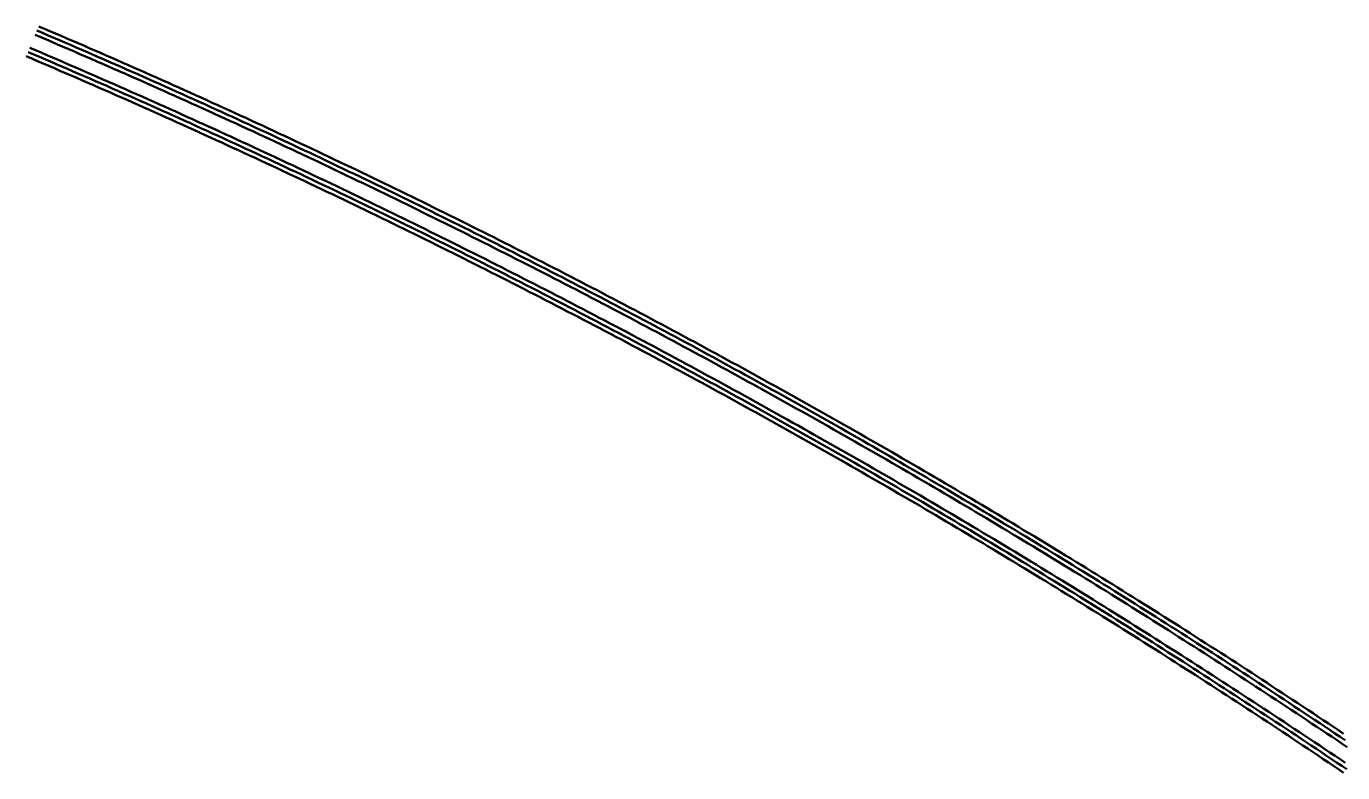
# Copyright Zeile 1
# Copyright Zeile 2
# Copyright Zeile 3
# Model space of a CAD drawing. Header units: millimetres. Extents: x 2688706 to 2690835, y 1254387 to 1255241.
# Drawn here: x 2688706.4 to 2688921.7, y 1255118.9 to 1255241 of the extents above; entities that cross this region are included whole.
import ezdxf

# ---------------------------------------------------------------- set-up
doc = ezdxf.new("R2010")
doc.units = ezdxf.units.MM
doc.layers.add('BS-TR-B-Gleisstrang-LinieGeometrie', color=7, linetype='Continuous')
doc.layers.add('BS-TR-N-Gleisstrang-LinieGeometrie', color=7, linetype='Continuous')

msp = doc.modelspace()

# ---------------------------------------------------------------- linework, layer by layer
at = {"layer": 'BS-TR-B-Gleisstrang-LinieGeometrie', "lineweight": 50}
for points in [[(2688708.11, 1255240.3, 450.55), (2688709.03, 1255239.9, 450.56), (2688709.95, 1255239.51, 450.56), (2688710.86, 1255239.12, 450.57), (2688711.78, 1255238.72, 450.57), (2688712.7, 1255238.33, 450.57), (2688713.62, 1255237.94, 450.58), (2688714.54, 1255237.54, 450.58), (2688715.45, 1255237.14, 450.58), (2688716.37, 1255236.75, 450.59), (2688717.29, 1255236.35, 450.59), (2688718.2, 1255235.95, 450.59), (2688719.12, 1255235.55, 450.59), (2688720.04, 1255235.15, 450.6), (2688720.95, 1255234.75, 450.6), (2688721.87, 1255234.35, 450.6), (2688722.78, 1255233.94, 450.6), (2688723.7, 1255233.54, 450.61), (2688724.61, 1255233.14, 450.61), (2688725.52, 1255232.73, 450.61), (2688726.44, 1255232.33, 450.61), (2688727.35, 1255231.92, 450.62), (2688728.26, 1255231.52, 450.62), (2688729.18, 1255231.11, 450.62), (2688730.09, 1255230.7, 450.62), (2688731, 1255230.29, 450.62), (2688731.91, 1255229.88, 450.63), (2688732.82, 1255229.47, 450.63), (2688733.73, 1255229.06, 450.63), (2688734.65, 1255228.65, 450.63), (2688735.56, 1255228.24, 450.64), (2688736.47, 1255227.82, 450.64), (2688737.38, 1255227.41, 450.64), (2688738.29, 1255227, 450.64), (2688739.19, 1255226.58, 450.65), (2688740.1, 1255226.17, 450.65), (2688741.01, 1255225.75, 450.65), (2688741.92, 1255225.33, 450.65), (2688742.83, 1255224.91, 450.66), (2688743.73, 1255224.5, 450.66), (2688744.64, 1255224.08, 450.66), (2688745.55, 1255223.66, 450.66), (2688746.46, 1255223.24, 450.66), (2688747.36, 1255222.82, 450.67), (2688748.27, 1255222.39, 450.67), (2688749.17, 1255221.97, 450.67), (2688750.08, 1255221.55, 450.67), (2688750.98, 1255221.12, 450.68), (2688751.89, 1255220.7, 450.68), (2688752.79, 1255220.27, 450.68), (2688753.7, 1255219.85, 450.68), (2688754.6, 1255219.42, 450.69), (2688755.5, 1255218.99, 450.69), (2688756.41, 1255218.56, 450.69), (2688757.31, 1255218.13, 450.69), (2688758.21, 1255217.7, 450.7), (2688759.11, 1255217.27, 450.7), (2688760.01, 1255216.84, 450.7), (2688760.92, 1255216.41, 450.7), (2688761.82, 1255215.98, 450.7), (2688762.72, 1255215.54, 450.71), (2688763.62, 1255215.11, 450.71), (2688764.52, 1255214.68, 450.71), (2688765.42, 1255214.24, 450.71), (2688766.32, 1255213.8, 450.72), (2688767.21, 1255213.37, 450.72), (2688768.11, 1255212.93, 450.72), (2688769.01, 1255212.49, 450.72), (2688769.91, 1255212.05, 450.73), (2688770.81, 1255211.61, 450.73), (2688771.7, 1255211.17, 450.73), (2688772.6, 1255210.73, 450.73), (2688773.5, 1255210.29, 450.74), (2688774.39, 1255209.85, 450.74), (2688775.29, 1255209.41, 450.74), (2688776.18, 1255208.96, 450.74), (2688777.08, 1255208.52, 450.74), (2688777.97, 1255208.07, 450.75), (2688778.87, 1255207.63, 450.75), (2688779.76, 1255207.18, 450.75), (2688780.66, 1255206.73, 450.75), (2688781.55, 1255206.29, 450.76), (2688782.44, 1255205.84, 450.76), (2688783.34, 1255205.39, 450.76), (2688784.23, 1255204.94, 450.76), (2688785.12, 1255204.49, 450.77), (2688786.01, 1255204.04, 450.77), (2688786.9, 1255203.58, 450.77), (2688787.79, 1255203.13, 450.77), (2688788.68, 1255202.68, 450.78), (2688789.57, 1255202.22, 450.78), (2688790.46, 1255201.77, 450.78), (2688791.35, 1255201.31, 450.78), (2688792.24, 1255200.86, 450.78), (2688793.13, 1255200.4, 450.79), (2688794.02, 1255199.94, 450.79), (2688794.91, 1255199.48, 450.79), (2688795.8, 1255199.03, 450.79), (2688796.68, 1255198.57, 450.8), (2688797.57, 1255198.11, 450.8), (2688798.46, 1255197.64, 450.8), (2688799.34, 1255197.18, 450.8), (2688800.23, 1255196.72, 450.81), (2688801.12, 1255196.26, 450.81), (2688802, 1255195.79, 450.81), (2688802.89, 1255195.33, 450.81), (2688803.77, 1255194.86, 450.82), (2688804.65, 1255194.4, 450.82), (2688805.54, 1255193.93, 450.82), (2688806.42, 1255193.46, 450.82), (2688807.3, 1255193, 450.82), (2688808.19, 1255192.53, 450.83), (2688809.07, 1255192.06, 450.83), (2688809.95, 1255191.59, 450.83), (2688810.83, 1255191.12, 450.83), (2688811.71, 1255190.65, 450.84), (2688812.6, 1255190.18, 450.84), (2688813.48, 1255189.7, 450.84), (2688814.36, 1255189.23, 450.84), (2688815.24, 1255188.76, 450.85), (2688816.12, 1255188.28, 450.85), (2688816.99, 1255187.81, 450.85), (2688817.87, 1255187.33, 450.85), (2688818.75, 1255186.85, 450.86), (2688819.63, 1255186.38, 450.86), (2688820.51, 1255185.9, 450.86), (2688821.38, 1255185.42, 450.86), (2688822.26, 1255184.94, 450.86), (2688823.14, 1255184.46, 450.87), (2688824.01, 1255183.98, 450.87), (2688824.89, 1255183.5, 450.87), (2688825.76, 1255183.01, 450.87), (2688826.64, 1255182.53, 450.88), (2688827.51, 1255182.05, 450.88), (2688828.39, 1255181.56, 450.88), (2688829.26, 1255181.08, 450.88), (2688830.14, 1255180.59, 450.89), (2688831.01, 1255180.11, 450.89), (2688831.88, 1255179.62, 450.89), (2688832.75, 1255179.13, 450.89), (2688833.63, 1255178.64, 450.89), (2688834.5, 1255178.16, 450.9), (2688835.37, 1255177.67, 450.9), (2688836.24, 1255177.18, 450.9), (2688837.11, 1255176.68, 450.9), (2688837.98, 1255176.19, 450.91), (2688838.85, 1255175.7, 450.91), (2688839.72, 1255175.21, 450.91), (2688840.59, 1255174.71, 450.91), (2688841.46, 1255174.22, 450.92), (2688842.32, 1255173.72, 450.92), (2688843.19, 1255173.23, 450.92), (2688844.06, 1255172.73, 450.92), (2688844.93, 1255172.24, 450.93), (2688845.79, 1255171.74, 450.93), (2688846.66, 1255171.24, 450.93), (2688847.53, 1255170.74, 450.93), (2688848.39, 1255170.24, 450.93), (2688849.26, 1255169.74, 450.94), (2688850.12, 1255169.24, 450.94), (2688850.99, 1255168.74, 450.94), (2688851.85, 1255168.23, 450.94), (2688852.71, 1255167.73, 450.95), (2688853.58, 1255167.23, 450.95), (2688854.44, 1255166.72, 450.95), (2688855.3, 1255166.22, 450.95), (2688856.16, 1255165.71, 450.96), (2688857.02, 1255165.21, 450.96), (2688857.89, 1255164.7, 450.96), (2688858.75, 1255164.19, 450.96), (2688859.61, 1255163.68, 450.97), (2688860.47, 1255163.17, 450.97), (2688861.33, 1255162.66, 450.97), (2688862.19, 1255162.15, 450.98), (2688863.04, 1255161.64, 450.98), (2688863.9, 1255161.13, 450.98), (2688864.76, 1255160.62, 450.99), (2688865.62, 1255160.11, 450.99), (2688866.48, 1255159.59, 450.99), (2688867.33, 1255159.08, 451), (2688868.19, 1255158.56, 451), (2688869.04, 1255158.05, 451.01), (2688869.9, 1255157.53, 451.01), (2688870.76, 1255157.01, 451.02), (2688871.61, 1255156.5, 451.02), (2688872.46, 1255155.98, 451.02), (2688873.32, 1255155.46, 451.03), (2688874.17, 1255154.94, 451.03), (2688875.03, 1255154.42, 451.04), (2688875.88, 1255153.9, 451.04), (2688876.73, 1255153.38, 451.05), (2688877.58, 1255152.85, 451.05), (2688878.43, 1255152.33, 451.06), (2688879.29, 1255151.81, 451.06), (2688880.14, 1255151.28, 451.07), (2688880.99, 1255150.76, 451.07), (2688881.84, 1255150.23, 451.08), (2688882.69, 1255149.7, 451.08), (2688883.54, 1255149.18, 451.09), (2688884.38, 1255148.65, 451.1), (2688885.23, 1255148.12, 451.1), (2688886.08, 1255147.59, 451.11), (2688886.93, 1255147.06, 451.11), (2688887.77, 1255146.53, 451.12), (2688888.62, 1255146, 451.13), (2688889.47, 1255145.47, 451.13), (2688890.31, 1255144.94, 451.14), (2688891.16, 1255144.41, 451.15), (2688892, 1255143.87, 451.15), (2688892.85, 1255143.34, 451.16), (2688893.69, 1255142.8, 451.17), (2688894.54, 1255142.27, 451.17), (2688895.38, 1255141.73, 451.18), (2688896.22, 1255141.19, 451.19), (2688897.07, 1255140.66, 451.2), (2688897.91, 1255140.12, 451.2), (2688898.75, 1255139.58, 451.21), (2688899.59, 1255139.04, 451.22), (2688900.43, 1255138.5, 451.22), (2688901.27, 1255137.96, 451.23), (2688902.11, 1255137.42, 451.24), (2688902.95, 1255136.88, 451.25), (2688903.79, 1255136.33, 451.25), (2688904.63, 1255135.79, 451.26), (2688905.47, 1255135.25, 451.27), (2688906.31, 1255134.7, 451.27), (2688907.14, 1255134.16, 451.28), (2688907.98, 1255133.61, 451.29), (2688908.82, 1255133.06, 451.3), (2688909.65, 1255132.52, 451.3), (2688910.49, 1255131.97, 451.31), (2688911.32, 1255131.42, 451.32), (2688912.16, 1255130.87, 451.32), (2688912.99, 1255130.32, 451.33), (2688913.83, 1255129.77, 451.34), (2688914.66, 1255129.22, 451.34), (2688915.49, 1255128.67, 451.35), (2688916.33, 1255128.12, 451.36), (2688917.16, 1255127.56, 451.37), (2688917.99, 1255127.01, 451.37), (2688918.82, 1255126.45, 451.38), (2688919.65, 1255125.9, 451.39), (2688920.48, 1255125.34, 451.39), (2688921.32, 1255124.79, 451.4), (2688922.14, 1255124.23, 451.41)], [(2688706.67, 1255236.78, 450.37), (2688707.59, 1255236.39, 450.38), (2688708.51, 1255235.99, 450.38), (2688709.42, 1255235.6, 450.38), (2688710.34, 1255235.21, 450.38), (2688711.26, 1255234.81, 450.38), (2688712.18, 1255234.42, 450.39), (2688713.1, 1255234.02, 450.39), (2688714.02, 1255233.62, 450.39), (2688714.93, 1255233.23, 450.39), (2688715.85, 1255232.83, 450.4), (2688716.77, 1255232.43, 450.4), (2688717.68, 1255232.03, 450.4), (2688718.6, 1255231.63, 450.4), (2688719.52, 1255231.23, 450.41), (2688720.43, 1255230.83, 450.41), (2688721.35, 1255230.42, 450.41), (2688722.26, 1255230.02, 450.41), (2688723.18, 1255229.62, 450.42), (2688724.09, 1255229.21, 450.42), (2688725, 1255228.81, 450.42), (2688725.92, 1255228.4, 450.42), (2688726.83, 1255227.99, 450.43), (2688727.74, 1255227.59, 450.43), (2688728.66, 1255227.18, 450.43), (2688729.57, 1255226.77, 450.43), (2688730.48, 1255226.36, 450.44), (2688731.39, 1255225.95, 450.44), (2688732.3, 1255225.54, 450.44), (2688733.22, 1255225.13, 450.44), (2688734.13, 1255224.71, 450.44), (2688735.04, 1255224.3, 450.45), (2688735.95, 1255223.89, 450.45), (2688736.86, 1255223.47, 450.45), (2688737.77, 1255223.06, 450.45), (2688738.68, 1255222.64, 450.46), (2688739.58, 1255222.22, 450.46), (2688740.49, 1255221.81, 450.46), (2688741.4, 1255221.39, 450.46), (2688742.31, 1255220.97, 450.47), (2688743.22, 1255220.55, 450.47), (2688744.12, 1255220.13, 450.47), (2688745.03, 1255219.71, 450.47), (2688745.94, 1255219.29, 450.48), (2688746.84, 1255218.86, 450.48), (2688747.75, 1255218.44, 450.48), (2688748.65, 1255218.02, 450.48), (2688749.56, 1255217.59, 450.49), (2688750.46, 1255217.17, 450.49), (2688751.37, 1255216.74, 450.49), (2688752.27, 1255216.32, 450.49), (2688753.18, 1255215.89, 450.49), (2688754.08, 1255215.46, 450.5), (2688754.98, 1255215.03, 450.5), (2688755.89, 1255214.6, 450.5), (2688756.79, 1255214.17, 450.5), (2688757.69, 1255213.74, 450.51), (2688758.59, 1255213.31, 450.51), (2688759.5, 1255212.88, 450.51), (2688760.4, 1255212.44, 450.51), (2688761.3, 1255212.01, 450.52), (2688762.2, 1255211.58, 450.52), (2688763.1, 1255211.14, 450.52), (2688764, 1255210.71, 450.52), (2688764.9, 1255210.27, 450.53), (2688765.8, 1255209.83, 450.53), (2688766.7, 1255209.39, 450.53), (2688767.59, 1255208.96, 450.53), (2688768.49, 1255208.52, 450.54), (2688769.39, 1255208.08, 450.54), (2688770.29, 1255207.64, 450.54), (2688771.19, 1255207.19, 450.54), (2688772.08, 1255206.75, 450.54), (2688772.98, 1255206.31, 450.55), (2688773.87, 1255205.87, 450.55), (2688774.77, 1255205.42, 450.55), (2688775.67, 1255204.98, 450.55), (2688776.56, 1255204.53, 450.56), (2688777.46, 1255204.09, 450.56), (2688778.35, 1255203.64, 450.56), (2688779.24, 1255203.19, 450.56), (2688780.14, 1255202.74, 450.57), (2688781.03, 1255202.29, 450.57), (2688781.92, 1255201.84, 450.57), (2688782.82, 1255201.39, 450.57), (2688783.71, 1255200.94, 450.58), (2688784.6, 1255200.49, 450.58), (2688785.49, 1255200.04, 450.58), (2688786.38, 1255199.58, 450.58), (2688787.27, 1255199.13, 450.59), (2688788.16, 1255198.68, 450.59), (2688789.06, 1255198.22, 450.59), (2688789.94, 1255197.76, 450.59), (2688790.83, 1255197.31, 450.59), (2688791.72, 1255196.85, 450.6), (2688792.61, 1255196.39, 450.6), (2688793.5, 1255195.93, 450.6), (2688794.39, 1255195.47, 450.6), (2688795.28, 1255195.01, 450.61), (2688796.16, 1255194.55, 450.61), (2688797.05, 1255194.09, 450.61), (2688797.94, 1255193.63, 450.61), (2688798.82, 1255193.17, 450.62), (2688799.71, 1255192.7, 450.62), (2688800.59, 1255192.24, 450.62), (2688801.48, 1255191.77, 450.62), (2688802.36, 1255191.31, 450.63), (2688803.25, 1255190.84, 450.63), (2688804.13, 1255190.38, 450.63), (2688805.02, 1255189.91, 450.63), (2688805.9, 1255189.44, 450.64), (2688806.78, 1255188.97, 450.64), (2688807.67, 1255188.5, 450.64), (2688808.55, 1255188.03, 450.64), (2688809.43, 1255187.56, 450.65), (2688810.31, 1255187.09, 450.65), (2688811.19, 1255186.62, 450.65), (2688812.07, 1255186.14, 450.65), (2688812.95, 1255185.67, 450.65), (2688813.83, 1255185.19, 450.66), (2688814.71, 1255184.72, 450.66), (2688815.59, 1255184.24, 450.66), (2688816.47, 1255183.77, 450.66), (2688817.35, 1255183.29, 450.67), (2688818.23, 1255182.81, 450.67), (2688819.11, 1255182.33, 450.67), (2688819.98, 1255181.85, 450.67), (2688820.86, 1255181.37, 450.68), (2688821.74, 1255180.89, 450.68), (2688822.61, 1255180.41, 450.68), (2688823.49, 1255179.93, 450.68), (2688824.37, 1255179.45, 450.69), (2688825.24, 1255178.96, 450.69), (2688826.12, 1255178.48, 450.69), (2688826.99, 1255177.99, 450.69), (2688827.86, 1255177.51, 450.7), (2688828.74, 1255177.02, 450.7), (2688829.61, 1255176.54, 450.7), (2688830.48, 1255176.05, 450.7), (2688831.36, 1255175.56, 450.7), (2688832.23, 1255175.07, 450.71), (2688833.1, 1255174.58, 450.71), (2688833.97, 1255174.09, 450.71), (2688834.84, 1255173.6, 450.71), (2688835.71, 1255173.11, 450.72), (2688836.58, 1255172.62, 450.72), (2688837.45, 1255172.12, 450.72), (2688838.32, 1255171.63, 450.72), (2688839.19, 1255171.14, 450.73), (2688840.06, 1255170.64, 450.73), (2688840.93, 1255170.15, 450.73), (2688841.8, 1255169.65, 450.73), (2688842.66, 1255169.15, 450.74), (2688843.53, 1255168.65, 450.74), (2688844.4, 1255168.16, 450.74), (2688845.27, 1255167.66, 450.74), (2688846.13, 1255167.16, 450.75), (2688847, 1255166.66, 450.75), (2688847.86, 1255166.16, 450.75), (2688848.73, 1255165.65, 450.75), (2688849.59, 1255165.15, 450.75), (2688850.46, 1255164.65, 450.76), (2688851.32, 1255164.15, 450.76), (2688852.18, 1255163.64, 450.76), (2688853.05, 1255163.14, 450.76), (2688853.91, 1255162.63, 450.77), (2688854.77, 1255162.12, 450.77), (2688855.63, 1255161.62, 450.77), (2688856.49, 1255161.11, 450.77), (2688857.35, 1255160.6, 450.78), (2688858.21, 1255160.09, 450.78), (2688859.07, 1255159.58, 450.78), (2688859.93, 1255159.07, 450.78), (2688860.79, 1255158.56, 450.79), (2688861.65, 1255158.05, 450.79), (2688862.51, 1255157.54, 450.79), (2688863.37, 1255157.02, 450.79), (2688864.23, 1255156.51, 450.8), (2688865.08, 1255155.99, 450.8), (2688865.94, 1255155.48, 450.8), (2688866.8, 1255154.96, 450.81), (2688867.65, 1255154.45, 450.81), (2688868.51, 1255153.93, 450.81), (2688869.36, 1255153.41, 450.82), (2688870.22, 1255152.89, 450.82), (2688871.07, 1255152.38, 450.83), (2688871.93, 1255151.86, 450.83), (2688872.78, 1255151.34, 450.83), (2688873.64, 1255150.81, 450.84), (2688874.49, 1255150.29, 450.84), (2688875.34, 1255149.77, 450.85), (2688876.19, 1255149.25, 450.85), (2688877.04, 1255148.72, 450.85), (2688877.9, 1255148.2, 450.86), (2688878.75, 1255147.67, 450.86), (2688879.6, 1255147.15, 450.87), (2688880.45, 1255146.62, 450.87), (2688881.3, 1255146.09, 450.88), (2688882.15, 1255145.57, 450.88), (2688882.99, 1255145.04, 450.89), (2688883.84, 1255144.51, 450.89), (2688884.69, 1255143.98, 450.9), (2688885.54, 1255143.45, 450.9), (2688886.39, 1255142.92, 450.91), (2688887.23, 1255142.39, 450.92), (2688888.08, 1255141.85, 450.92), (2688888.93, 1255141.32, 450.93), (2688889.77, 1255140.79, 450.93), (2688890.62, 1255140.25, 450.94), (2688891.46, 1255139.72, 450.95), (2688892.3, 1255139.18, 450.95), (2688893.15, 1255138.65, 450.96), (2688893.99, 1255138.11, 450.97), (2688894.84, 1255137.57, 450.97), (2688895.68, 1255137.03, 450.98), (2688896.52, 1255136.5, 450.99), (2688897.36, 1255135.96, 450.99), (2688898.2, 1255135.42, 451), (2688899.04, 1255134.87, 451.01), (2688899.88, 1255134.33, 451.01), (2688900.72, 1255133.79, 451.02), (2688901.56, 1255133.25, 451.03), (2688902.4, 1255132.7, 451.04), (2688903.24, 1255132.16, 451.04), (2688904.08, 1255131.62, 451.05), (2688904.92, 1255131.07, 451.06), (2688905.76, 1255130.52, 451.07), (2688906.59, 1255129.98, 451.07), (2688907.43, 1255129.43, 451.08), (2688908.27, 1255128.88, 451.09), (2688909.1, 1255128.33, 451.1), (2688909.94, 1255127.78, 451.11), (2688910.77, 1255127.23, 451.12), (2688911.61, 1255126.68, 451.12), (2688912.44, 1255126.13, 451.13), (2688913.27, 1255125.58, 451.14), (2688914.11, 1255125.03, 451.15), (2688914.94, 1255124.47, 451.16), (2688915.77, 1255123.92, 451.17), (2688916.6, 1255123.37, 451.18), (2688917.44, 1255122.81, 451.19), (2688918.27, 1255122.26, 451.2), (2688919.1, 1255121.7, 451.21), (2688919.93, 1255121.14, 451.22), (2688920.76, 1255120.58, 451.23), (2688921.59, 1255120.03, 451.24), (2688921.59, 1255120.03, 451.24), (2688922.42, 1255119.47, 451.24)]]:
    msp.add_polyline3d(points, dxfattribs=at)
at = {"layer": 'BS-TR-N-Gleisstrang-LinieGeometrie', "color": 1, "lineweight": 50, "true_color": 0xff0000}
for points in [[(2688707.81, 1255239.61, 450.51), (2688708.73, 1255239.22, 450.52), (2688709.65, 1255238.82, 450.52), (2688710.57, 1255238.43, 450.53), (2688711.49, 1255238.04, 450.53), (2688712.4, 1255237.64, 450.53), (2688713.32, 1255237.25, 450.54), (2688714.24, 1255236.85, 450.54), (2688715.15, 1255236.46, 450.54), (2688716.07, 1255236.06, 450.55), (2688716.99, 1255235.66, 450.55), (2688717.9, 1255235.26, 450.55), (2688718.82, 1255234.86, 450.55), (2688719.73, 1255234.46, 450.56), (2688720.65, 1255234.06, 450.56), (2688721.56, 1255233.66, 450.56), (2688722.47, 1255233.26, 450.56), (2688723.39, 1255232.86, 450.57), (2688724.3, 1255232.46, 450.57), (2688725.21, 1255232.05, 450.57), (2688726.13, 1255231.65, 450.57), (2688727.04, 1255231.24, 450.58), (2688727.95, 1255230.83, 450.58), (2688728.86, 1255230.43, 450.58), (2688729.77, 1255230.02, 450.58), (2688730.69, 1255229.61, 450.58), (2688731.6, 1255229.2, 450.59), (2688732.51, 1255228.79, 450.59), (2688733.42, 1255228.38, 450.59), (2688734.33, 1255227.97, 450.59), (2688735.24, 1255227.56, 450.6), (2688736.15, 1255227.15, 450.6), (2688737.05, 1255226.73, 450.6), (2688737.96, 1255226.32, 450.6), (2688738.87, 1255225.91, 450.61), (2688739.78, 1255225.49, 450.61), (2688740.69, 1255225.07, 450.61), (2688741.59, 1255224.66, 450.61), (2688742.5, 1255224.24, 450.62), (2688743.41, 1255223.82, 450.62), (2688744.31, 1255223.4, 450.62), (2688745.22, 1255222.98, 450.62), (2688746.13, 1255222.56, 450.62), (2688747.03, 1255222.14, 450.63), (2688747.94, 1255221.72, 450.63), (2688748.84, 1255221.3, 450.63), (2688749.75, 1255220.88, 450.63), (2688750.65, 1255220.45, 450.64), (2688751.55, 1255220.03, 450.64), (2688752.46, 1255219.6, 450.64), (2688753.36, 1255219.18, 450.64), (2688754.26, 1255218.75, 450.65), (2688755.16, 1255218.32, 450.65), (2688756.07, 1255217.89, 450.65), (2688756.97, 1255217.47, 450.65), (2688757.87, 1255217.04, 450.66), (2688758.77, 1255216.61, 450.66), (2688759.67, 1255216.18, 450.66), (2688760.57, 1255215.74, 450.66), (2688761.47, 1255215.31, 450.66), (2688762.37, 1255214.88, 450.67), (2688763.27, 1255214.45, 450.67), (2688764.17, 1255214.01, 450.67), (2688765.07, 1255213.58, 450.67), (2688765.97, 1255213.14, 450.68), (2688766.87, 1255212.7, 450.68), (2688767.76, 1255212.27, 450.68), (2688768.66, 1255211.83, 450.68), (2688769.56, 1255211.39, 450.69), (2688770.45, 1255210.95, 450.69), (2688771.35, 1255210.51, 450.69), (2688772.25, 1255210.07, 450.69), (2688773.14, 1255209.63, 450.7), (2688774.04, 1255209.19, 450.7), (2688774.93, 1255208.75, 450.7), (2688775.83, 1255208.3, 450.7), (2688776.72, 1255207.86, 450.7), (2688777.62, 1255207.41, 450.71), (2688778.51, 1255206.97, 450.71), (2688779.4, 1255206.52, 450.71), (2688780.3, 1255206.08, 450.71), (2688781.19, 1255205.63, 450.72), (2688782.08, 1255205.18, 450.72), (2688782.97, 1255204.73, 450.72), (2688783.86, 1255204.28, 450.72), (2688784.75, 1255203.83, 450.73), (2688785.65, 1255203.38, 450.73), (2688786.54, 1255202.93, 450.73), (2688787.43, 1255202.48, 450.73), (2688788.32, 1255202.02, 450.74), (2688789.2, 1255201.57, 450.74), (2688790.09, 1255201.12, 450.74), (2688790.98, 1255200.66, 450.74), (2688791.87, 1255200.21, 450.74), (2688792.76, 1255199.75, 450.75), (2688793.65, 1255199.29, 450.75), (2688794.53, 1255198.83, 450.75), (2688795.42, 1255198.38, 450.75), (2688796.31, 1255197.92, 450.76), (2688797.19, 1255197.46, 450.76), (2688798.08, 1255197, 450.76), (2688798.97, 1255196.54, 450.76), (2688799.85, 1255196.07, 450.77), (2688800.74, 1255195.61, 450.77), (2688801.62, 1255195.15, 450.77), (2688802.5, 1255194.68, 450.77), (2688803.39, 1255194.22, 450.78), (2688804.27, 1255193.75, 450.78), (2688805.15, 1255193.29, 450.78), (2688806.04, 1255192.82, 450.78), (2688806.92, 1255192.35, 450.78), (2688807.8, 1255191.89, 450.79), (2688808.68, 1255191.42, 450.79), (2688809.56, 1255190.95, 450.79), (2688810.44, 1255190.48, 450.79), (2688811.32, 1255190.01, 450.8), (2688812.2, 1255189.53, 450.8), (2688813.08, 1255189.06, 450.8), (2688813.96, 1255188.59, 450.8), (2688814.84, 1255188.12, 450.81), (2688815.72, 1255187.64, 450.81), (2688816.6, 1255187.17, 450.81), (2688817.48, 1255186.69, 450.81), (2688818.35, 1255186.22, 450.81), (2688819.23, 1255185.74, 450.82), (2688820.11, 1255185.26, 450.82), (2688820.99, 1255184.78, 450.82), (2688821.86, 1255184.3, 450.82), (2688822.74, 1255183.82, 450.83), (2688823.61, 1255183.34, 450.83), (2688824.49, 1255182.86, 450.83), (2688825.36, 1255182.38, 450.83), (2688826.24, 1255181.9, 450.84), (2688827.11, 1255181.42, 450.84), (2688827.98, 1255180.93, 450.84), (2688828.86, 1255180.45, 450.84), (2688829.73, 1255179.96, 450.85), (2688830.6, 1255179.48, 450.85), (2688831.47, 1255178.99, 450.85), (2688832.34, 1255178.5, 450.85), (2688833.22, 1255178.02, 450.85), (2688834.09, 1255177.53, 450.86), (2688834.96, 1255177.04, 450.86), (2688835.83, 1255176.55, 450.86), (2688836.7, 1255176.06, 450.86), (2688837.57, 1255175.57, 450.87), (2688838.43, 1255175.07, 450.87), (2688839.3, 1255174.58, 450.87), (2688840.17, 1255174.09, 450.87), (2688841.04, 1255173.6, 450.88), (2688841.91, 1255173.1, 450.88), (2688842.77, 1255172.61, 450.88), (2688843.64, 1255172.11, 450.88), (2688844.51, 1255171.61, 450.89), (2688845.37, 1255171.12, 450.89), (2688846.24, 1255170.62, 450.89), (2688847.1, 1255170.12, 450.89), (2688847.97, 1255169.62, 450.89), (2688848.83, 1255169.12, 450.9), (2688849.7, 1255168.62, 450.9), (2688850.56, 1255168.12, 450.9), (2688851.42, 1255167.62, 450.9), (2688852.28, 1255167.11, 450.91), (2688853.15, 1255166.61, 450.91), (2688854.01, 1255166.11, 450.91), (2688854.87, 1255165.6, 450.91), (2688855.73, 1255165.1, 450.92), (2688856.59, 1255164.59, 450.92), (2688857.45, 1255164.09, 450.92), (2688858.31, 1255163.58, 450.92), (2688859.17, 1255163.07, 450.93), (2688860.03, 1255162.56, 450.93), (2688860.89, 1255162.05, 450.93), (2688861.75, 1255161.54, 450.94), (2688862.61, 1255161.03, 450.94), (2688863.46, 1255160.52, 450.94), (2688864.32, 1255160.01, 450.95), (2688865.18, 1255159.5, 450.95), (2688866.03, 1255158.98, 450.95), (2688866.89, 1255158.47, 450.96), (2688867.75, 1255157.95, 450.96), (2688868.6, 1255157.44, 450.97), (2688869.46, 1255156.92, 450.97), (2688870.31, 1255156.41, 450.97), (2688871.17, 1255155.89, 450.98), (2688872.02, 1255155.37, 450.98), (2688872.87, 1255154.85, 450.99), (2688873.72, 1255154.33, 450.99), (2688874.58, 1255153.81, 451), (2688875.43, 1255153.29, 451), (2688876.28, 1255152.77, 451.01), (2688877.13, 1255152.25, 451.01), (2688877.98, 1255151.73, 451.02), (2688878.83, 1255151.21, 451.02), (2688879.68, 1255150.68, 451.03), (2688880.53, 1255150.16, 451.03), (2688881.38, 1255149.63, 451.04), (2688882.23, 1255149.11, 451.04), (2688883.08, 1255148.58, 451.05), (2688883.93, 1255148.05, 451.06), (2688884.77, 1255147.52, 451.06), (2688885.62, 1255147, 451.07), (2688886.47, 1255146.47, 451.07), (2688887.31, 1255145.94, 451.08), (2688888.16, 1255145.41, 451.09), (2688889.01, 1255144.88, 451.09), (2688889.85, 1255144.34, 451.1), (2688890.7, 1255143.81, 451.11), (2688891.54, 1255143.28, 451.11), (2688892.38, 1255142.75, 451.12), (2688893.23, 1255142.21, 451.13), (2688894.07, 1255141.68, 451.13), (2688894.91, 1255141.14, 451.14), (2688895.76, 1255140.6, 451.15), (2688896.6, 1255140.07, 451.15), (2688897.44, 1255139.53, 451.16), (2688898.28, 1255138.99, 451.17), (2688899.12, 1255138.45, 451.18), (2688899.96, 1255137.91, 451.18), (2688900.8, 1255137.37, 451.19), (2688901.64, 1255136.83, 451.2), (2688902.48, 1255136.29, 451.2), (2688903.32, 1255135.75, 451.21), (2688904.15, 1255135.21, 451.22), (2688904.99, 1255134.66, 451.23), (2688905.83, 1255134.12, 451.23), (2688906.67, 1255133.57, 451.24), (2688907.5, 1255133.03, 451.25), (2688908.34, 1255132.48, 451.25), (2688909.17, 1255131.94, 451.26), (2688910.01, 1255131.39, 451.27), (2688910.84, 1255130.84, 451.28), (2688911.68, 1255130.29, 451.28), (2688912.51, 1255129.74, 451.29), (2688913.34, 1255129.19, 451.3), (2688914.18, 1255128.64, 451.3), (2688915.01, 1255128.09, 451.31), (2688915.84, 1255127.54, 451.32), (2688916.67, 1255126.99, 451.33), (2688917.5, 1255126.43, 451.33), (2688918.34, 1255125.88, 451.34), (2688919.17, 1255125.33, 451.35), (2688920, 1255124.77, 451.35), (2688920.83, 1255124.21, 451.36), (2688921.65, 1255123.66, 451.37), (2688922.48, 1255123.1, 451.38)], [(2688708.4, 1255240.98, 450.59), (2688709.32, 1255240.59, 450.6), (2688710.24, 1255240.2, 450.6), (2688711.16, 1255239.81, 450.61), (2688712.08, 1255239.41, 450.61), (2688713, 1255239.02, 450.61), (2688713.92, 1255238.62, 450.62), (2688714.84, 1255238.22, 450.62), (2688715.76, 1255237.83, 450.62), (2688716.68, 1255237.43, 450.63), (2688717.59, 1255237.03, 450.63), (2688718.51, 1255236.63, 450.63), (2688719.43, 1255236.23, 450.63), (2688720.35, 1255235.83, 450.64), (2688721.26, 1255235.43, 450.64), (2688722.18, 1255235.03, 450.64), (2688723.09, 1255234.62, 450.64), (2688724.01, 1255234.22, 450.65), (2688724.93, 1255233.82, 450.65), (2688725.84, 1255233.41, 450.65), (2688726.76, 1255233.01, 450.65), (2688727.67, 1255232.6, 450.66), (2688728.58, 1255232.19, 450.66), (2688729.5, 1255231.78, 450.66), (2688730.41, 1255231.38, 450.66), (2688731.33, 1255230.97, 450.66), (2688732.24, 1255230.56, 450.67), (2688733.15, 1255230.15, 450.67), (2688734.06, 1255229.73, 450.67), (2688734.98, 1255229.32, 450.67), (2688735.89, 1255228.91, 450.68), (2688736.8, 1255228.5, 450.68), (2688737.71, 1255228.08, 450.68), (2688738.62, 1255227.67, 450.68), (2688739.53, 1255227.25, 450.69), (2688740.44, 1255226.84, 450.69), (2688741.35, 1255226.42, 450.69), (2688742.26, 1255226, 450.69), (2688743.17, 1255225.58, 450.7), (2688744.08, 1255225.16, 450.7), (2688744.99, 1255224.74, 450.7), (2688745.89, 1255224.32, 450.7), (2688746.8, 1255223.9, 450.7), (2688747.71, 1255223.48, 450.71), (2688748.62, 1255223.06, 450.71), (2688749.52, 1255222.63, 450.71), (2688750.43, 1255222.21, 450.71), (2688751.34, 1255221.78, 450.72), (2688752.24, 1255221.36, 450.72), (2688753.15, 1255220.93, 450.72), (2688754.05, 1255220.51, 450.72), (2688754.96, 1255220.08, 450.73), (2688755.86, 1255219.65, 450.73), (2688756.76, 1255219.22, 450.73), (2688757.67, 1255218.79, 450.73), (2688758.57, 1255218.36, 450.74), (2688759.48, 1255217.93, 450.74), (2688760.38, 1255217.5, 450.74), (2688761.28, 1255217.07, 450.74), (2688762.18, 1255216.63, 450.74), (2688763.08, 1255216.2, 450.75), (2688763.99, 1255215.76, 450.75), (2688764.89, 1255215.33, 450.75), (2688765.79, 1255214.89, 450.75), (2688766.69, 1255214.46, 450.76), (2688767.59, 1255214.02, 450.76), (2688768.49, 1255213.58, 450.76), (2688769.39, 1255213.14, 450.76), (2688770.29, 1255212.7, 450.77), (2688771.19, 1255212.26, 450.77), (2688772.08, 1255211.82, 450.77), (2688772.98, 1255211.38, 450.77), (2688773.88, 1255210.94, 450.78), (2688774.78, 1255210.49, 450.78), (2688775.67, 1255210.05, 450.78), (2688776.57, 1255209.61, 450.78), (2688777.47, 1255209.16, 450.78), (2688778.36, 1255208.72, 450.79), (2688779.26, 1255208.27, 450.79), (2688780.15, 1255207.82, 450.79), (2688781.05, 1255207.37, 450.79), (2688781.94, 1255206.93, 450.8), (2688782.84, 1255206.48, 450.8), (2688783.73, 1255206.03, 450.8), (2688784.62, 1255205.58, 450.8), (2688785.52, 1255205.12, 450.81), (2688786.41, 1255204.67, 450.81), (2688787.3, 1255204.22, 450.81), (2688788.2, 1255203.77, 450.81), (2688789.09, 1255203.31, 450.82), (2688789.98, 1255202.86, 450.82), (2688790.87, 1255202.4, 450.82), (2688791.76, 1255201.95, 450.82), (2688792.65, 1255201.49, 450.82), (2688793.54, 1255201.03, 450.83), (2688794.43, 1255200.57, 450.83), (2688795.32, 1255200.11, 450.83), (2688796.21, 1255199.65, 450.83), (2688797.1, 1255199.19, 450.84), (2688797.99, 1255198.73, 450.84), (2688798.87, 1255198.27, 450.84), (2688799.76, 1255197.81, 450.84), (2688800.65, 1255197.35, 450.85), (2688801.54, 1255196.88, 450.85), (2688802.42, 1255196.42, 450.85), (2688803.31, 1255195.95, 450.85), (2688804.19, 1255195.49, 450.86), (2688805.08, 1255195.02, 450.86), (2688805.96, 1255194.55, 450.86), (2688806.85, 1255194.09, 450.86), (2688807.73, 1255193.62, 450.86), (2688808.62, 1255193.15, 450.87), (2688809.5, 1255192.68, 450.87), (2688810.38, 1255192.21, 450.87), (2688811.27, 1255191.74, 450.87), (2688812.15, 1255191.26, 450.88), (2688813.03, 1255190.79, 450.88), (2688813.91, 1255190.32, 450.88), (2688814.79, 1255189.84, 450.88), (2688815.67, 1255189.37, 450.89), (2688816.56, 1255188.89, 450.89), (2688817.44, 1255188.42, 450.89), (2688818.32, 1255187.94, 450.89), (2688819.19, 1255187.46, 450.9), (2688820.07, 1255186.99, 450.9), (2688820.95, 1255186.51, 450.9), (2688821.83, 1255186.03, 450.9), (2688822.71, 1255185.55, 450.9), (2688823.59, 1255185.07, 450.91), (2688824.46, 1255184.58, 450.91), (2688825.34, 1255184.1, 450.91), (2688826.22, 1255183.62, 450.91), (2688827.09, 1255183.14, 450.92), (2688827.97, 1255182.65, 450.92), (2688828.84, 1255182.17, 450.92), (2688829.72, 1255181.68, 450.92), (2688830.59, 1255181.19, 450.93), (2688831.47, 1255180.71, 450.93), (2688832.34, 1255180.22, 450.93), (2688833.22, 1255179.73, 450.93), (2688834.09, 1255179.24, 450.94), (2688834.96, 1255178.75, 450.94), (2688835.83, 1255178.26, 450.94), (2688836.71, 1255177.77, 450.94), (2688837.58, 1255177.28, 450.94), (2688838.45, 1255176.79, 450.95), (2688839.32, 1255176.29, 450.95), (2688840.19, 1255175.8, 450.95), (2688841.06, 1255175.31, 450.95), (2688841.93, 1255174.81, 450.96), (2688842.8, 1255174.32, 450.96), (2688843.67, 1255173.82, 450.96), (2688844.54, 1255173.32, 450.96), (2688845.41, 1255172.82, 450.97), (2688846.27, 1255172.33, 450.97), (2688847.14, 1255171.83, 450.97), (2688848.01, 1255171.33, 450.97), (2688848.87, 1255170.83, 450.98), (2688849.74, 1255170.33, 450.98), (2688850.61, 1255169.82, 450.98), (2688851.47, 1255169.32, 450.98), (2688852.34, 1255168.82, 450.98), (2688853.2, 1255168.31, 450.99), (2688854.07, 1255167.81, 450.99), (2688854.93, 1255167.3, 450.99), (2688855.79, 1255166.8, 450.99), (2688856.66, 1255166.29, 451), (2688857.52, 1255165.78, 451), (2688858.38, 1255165.28, 451), (2688859.24, 1255164.77, 451), (2688860.1, 1255164.26, 451.01), (2688860.97, 1255163.75, 451.01), (2688861.83, 1255163.24, 451.01), (2688862.69, 1255162.73, 451.02), (2688863.55, 1255162.22, 451.02), (2688864.41, 1255161.7, 451.02), (2688865.26, 1255161.19, 451.03), (2688866.12, 1255160.68, 451.03), (2688866.98, 1255160.16, 451.04), (2688867.84, 1255159.65, 451.04), (2688868.7, 1255159.13, 451.04), (2688869.55, 1255158.61, 451.05), (2688870.41, 1255158.1, 451.05), (2688871.27, 1255157.58, 451.06), (2688872.12, 1255157.06, 451.06), (2688872.98, 1255156.54, 451.06), (2688873.83, 1255156.02, 451.07), (2688874.69, 1255155.5, 451.07), (2688875.54, 1255154.98, 451.08), (2688876.4, 1255154.46, 451.08), (2688877.25, 1255153.93, 451.09), (2688878.1, 1255153.41, 451.09), (2688878.96, 1255152.89, 451.1), (2688879.81, 1255152.36, 451.1), (2688880.66, 1255151.84, 451.11), (2688881.51, 1255151.31, 451.11), (2688882.36, 1255150.79, 451.12), (2688883.21, 1255150.26, 451.13), (2688884.06, 1255149.73, 451.13), (2688884.91, 1255149.2, 451.14), (2688885.76, 1255148.67, 451.14), (2688886.61, 1255148.14, 451.15), (2688887.46, 1255147.61, 451.16), (2688888.31, 1255147.08, 451.16), (2688889.16, 1255146.55, 451.17), (2688890, 1255146.02, 451.17), (2688890.85, 1255145.48, 451.18), (2688891.7, 1255144.95, 451.19), (2688892.54, 1255144.42, 451.19), (2688893.39, 1255143.88, 451.2), (2688894.23, 1255143.35, 451.21), (2688895.08, 1255142.81, 451.22), (2688895.92, 1255142.27, 451.22), (2688896.77, 1255141.74, 451.23), (2688897.61, 1255141.2, 451.24), (2688898.45, 1255140.66, 451.24), (2688899.3, 1255140.12, 451.25), (2688900.14, 1255139.58, 451.26), (2688900.98, 1255139.04, 451.27), (2688901.82, 1255138.5, 451.27), (2688902.66, 1255137.95, 451.28), (2688903.51, 1255137.41, 451.29), (2688904.35, 1255136.87, 451.29), (2688905.19, 1255136.32, 451.3), (2688906.02, 1255135.78, 451.31), (2688906.86, 1255135.23, 451.32), (2688907.7, 1255134.69, 451.32), (2688908.54, 1255134.14, 451.33), (2688909.38, 1255133.59, 451.34), (2688910.22, 1255133.04, 451.34), (2688911.05, 1255132.49, 451.35), (2688911.89, 1255131.95, 451.36), (2688912.73, 1255131.4, 451.36), (2688913.56, 1255130.84, 451.37), (2688914.4, 1255130.29, 451.38), (2688915.23, 1255129.74, 451.39), (2688916.06, 1255129.19, 451.39), (2688916.9, 1255128.64, 451.4), (2688917.73, 1255128.08, 451.41), (2688918.57, 1255127.53, 451.41), (2688919.4, 1255126.97, 451.42), (2688920.23, 1255126.42, 451.43), (2688921.06, 1255125.86, 451.44), (2688921.89, 1255125.3, 451.44)], [(2688706.96, 1255237.47, 450.41), (2688707.88, 1255237.08, 450.42), (2688708.8, 1255236.68, 450.42), (2688709.72, 1255236.29, 450.42), (2688710.64, 1255235.89, 450.42), (2688711.56, 1255235.5, 450.42), (2688712.48, 1255235.1, 450.43), (2688713.4, 1255234.71, 450.43), (2688714.32, 1255234.31, 450.43), (2688715.24, 1255233.91, 450.43), (2688716.16, 1255233.51, 450.44), (2688717.07, 1255233.11, 450.44), (2688717.99, 1255232.71, 450.44), (2688718.91, 1255232.31, 450.44), (2688719.83, 1255231.91, 450.45), (2688720.74, 1255231.51, 450.45), (2688721.66, 1255231.1, 450.45), (2688722.58, 1255230.7, 450.45), (2688723.49, 1255230.3, 450.46), (2688724.41, 1255229.89, 450.46), (2688725.32, 1255229.49, 450.46), (2688726.24, 1255229.08, 450.46), (2688727.15, 1255228.67, 450.47), (2688728.06, 1255228.26, 450.47), (2688728.98, 1255227.85, 450.47), (2688729.89, 1255227.44, 450.47), (2688730.81, 1255227.03, 450.48), (2688731.72, 1255226.62, 450.48), (2688732.63, 1255226.21, 450.48), (2688733.54, 1255225.8, 450.48), (2688734.46, 1255225.39, 450.48), (2688735.37, 1255224.97, 450.49), (2688736.28, 1255224.56, 450.49), (2688737.19, 1255224.14, 450.49), (2688738.1, 1255223.73, 450.49), (2688739.01, 1255223.31, 450.5), (2688739.92, 1255222.89, 450.5), (2688740.83, 1255222.48, 450.5), (2688741.74, 1255222.06, 450.5), (2688742.65, 1255221.64, 450.51), (2688743.56, 1255221.22, 450.51), (2688744.47, 1255220.8, 450.51), (2688745.37, 1255220.37, 450.51), (2688746.28, 1255219.95, 450.52), (2688747.19, 1255219.53, 450.52), (2688748.1, 1255219.11, 450.52), (2688749, 1255218.68, 450.52), (2688749.91, 1255218.26, 450.53), (2688750.81, 1255217.83, 450.53), (2688751.72, 1255217.4, 450.53), (2688752.63, 1255216.98, 450.53), (2688753.53, 1255216.55, 450.53), (2688754.44, 1255216.12, 450.54), (2688755.34, 1255215.69, 450.54), (2688756.24, 1255215.26, 450.54), (2688757.15, 1255214.83, 450.54), (2688758.05, 1255214.4, 450.55), (2688758.95, 1255213.97, 450.55), (2688759.86, 1255213.53, 450.55), (2688760.76, 1255213.1, 450.55), (2688761.66, 1255212.67, 450.56), (2688762.56, 1255212.23, 450.56), (2688763.46, 1255211.8, 450.56), (2688764.37, 1255211.36, 450.56), (2688765.27, 1255210.92, 450.57), (2688766.17, 1255210.48, 450.57), (2688767.07, 1255210.05, 450.57), (2688767.97, 1255209.61, 450.57), (2688768.87, 1255209.17, 450.58), (2688769.76, 1255208.73, 450.58), (2688770.66, 1255208.29, 450.58), (2688771.56, 1255207.84, 450.58), (2688772.46, 1255207.4, 450.59), (2688773.36, 1255206.96, 450.59), (2688774.25, 1255206.51, 450.59), (2688775.15, 1255206.07, 450.59), (2688776.05, 1255205.62, 450.59), (2688776.94, 1255205.18, 450.6), (2688777.84, 1255204.73, 450.6), (2688778.74, 1255204.28, 450.6), (2688779.63, 1255203.83, 450.6), (2688780.53, 1255203.39, 450.61), (2688781.42, 1255202.94, 450.61), (2688782.31, 1255202.49, 450.61), (2688783.21, 1255202.03, 450.61), (2688784.1, 1255201.58, 450.62), (2688784.99, 1255201.13, 450.62), (2688785.89, 1255200.68, 450.62), (2688786.78, 1255200.22, 450.62), (2688787.67, 1255199.77, 450.63), (2688788.56, 1255199.31, 450.63), (2688789.45, 1255198.86, 450.63), (2688790.35, 1255198.4, 450.63), (2688791.24, 1255197.94, 450.64), (2688792.13, 1255197.49, 450.64), (2688793.02, 1255197.03, 450.64), (2688793.91, 1255196.57, 450.64), (2688794.79, 1255196.11, 450.64), (2688795.68, 1255195.65, 450.65), (2688796.57, 1255195.19, 450.65), (2688797.46, 1255194.72, 450.65), (2688798.35, 1255194.26, 450.65), (2688799.24, 1255193.8, 450.66), (2688800.12, 1255193.33, 450.66), (2688801.01, 1255192.87, 450.66), (2688801.89, 1255192.4, 450.66), (2688802.78, 1255191.94, 450.67), (2688803.67, 1255191.47, 450.67), (2688804.55, 1255191, 450.67), (2688805.44, 1255190.53, 450.67), (2688806.32, 1255190.06, 450.68), (2688807.2, 1255189.59, 450.68), (2688808.09, 1255189.12, 450.68), (2688808.97, 1255188.65, 450.68), (2688809.86, 1255188.18, 450.69), (2688810.74, 1255187.71, 450.69), (2688811.62, 1255187.24, 450.69), (2688812.5, 1255186.76, 450.69), (2688813.38, 1255186.29, 450.7), (2688814.26, 1255185.81, 450.7), (2688815.15, 1255185.34, 450.7), (2688816.03, 1255184.86, 450.7), (2688816.91, 1255184.38, 450.7), (2688817.79, 1255183.9, 450.71), (2688818.66, 1255183.43, 450.71), (2688819.54, 1255182.95, 450.71), (2688820.42, 1255182.47, 450.71), (2688821.3, 1255181.99, 450.72), (2688822.18, 1255181.5, 450.72), (2688823.06, 1255181.02, 450.72), (2688823.93, 1255180.54, 450.72), (2688824.81, 1255180.06, 450.73), (2688825.69, 1255179.57, 450.73), (2688826.56, 1255179.09, 450.73), (2688827.44, 1255178.6, 450.73), (2688828.31, 1255178.12, 450.74), (2688829.19, 1255177.63, 450.74), (2688830.06, 1255177.14, 450.74), (2688830.94, 1255176.65, 450.74), (2688831.81, 1255176.16, 450.75), (2688832.68, 1255175.68, 450.75), (2688833.56, 1255175.18, 450.75), (2688834.43, 1255174.69, 450.75), (2688835.3, 1255174.2, 450.75), (2688836.17, 1255173.71, 450.76), (2688837.04, 1255173.22, 450.76), (2688837.91, 1255172.72, 450.76), (2688838.78, 1255172.23, 450.76), (2688839.65, 1255171.73, 450.77), (2688840.52, 1255171.24, 450.77), (2688841.39, 1255170.74, 450.77), (2688842.26, 1255170.25, 450.77), (2688843.13, 1255169.75, 450.78), (2688844, 1255169.25, 450.78), (2688844.87, 1255168.75, 450.78), (2688845.74, 1255168.25, 450.78), (2688846.6, 1255167.75, 450.79), (2688847.47, 1255167.25, 450.79), (2688848.34, 1255166.75, 450.79), (2688849.2, 1255166.24, 450.79), (2688850.07, 1255165.74, 450.8), (2688850.93, 1255165.24, 450.8), (2688851.8, 1255164.73, 450.8), (2688852.66, 1255164.23, 450.8), (2688853.53, 1255163.72, 450.8), (2688854.39, 1255163.22, 450.81), (2688855.25, 1255162.71, 450.81), (2688856.11, 1255162.2, 450.81), (2688856.98, 1255161.69, 450.81), (2688857.84, 1255161.18, 450.82), (2688858.7, 1255160.67, 450.82), (2688859.56, 1255160.16, 450.82), (2688860.42, 1255159.65, 450.82), (2688861.28, 1255159.14, 450.83), (2688862.14, 1255158.63, 450.83), (2688863, 1255158.11, 450.83), (2688863.86, 1255157.6, 450.84), (2688864.72, 1255157.09, 450.84), (2688865.58, 1255156.57, 450.84), (2688866.44, 1255156.06, 450.84), (2688867.29, 1255155.54, 450.85), (2688868.15, 1255155.02, 450.85), (2688869.01, 1255154.5, 450.85), (2688869.86, 1255153.99, 450.86), (2688870.72, 1255153.47, 450.86), (2688871.58, 1255152.95, 450.87), (2688872.43, 1255152.43, 450.87), (2688873.29, 1255151.9, 450.87), (2688874.14, 1255151.38, 450.88), (2688874.99, 1255150.86, 450.88), (2688875.85, 1255150.34, 450.89), (2688876.7, 1255149.81, 450.89), (2688877.55, 1255149.29, 450.89), (2688878.41, 1255148.76, 450.9), (2688879.26, 1255148.24, 450.9), (2688880.11, 1255147.71, 450.91), (2688880.96, 1255147.18, 450.91), (2688881.81, 1255146.66, 450.92), (2688882.66, 1255146.13, 450.92), (2688883.51, 1255145.6, 450.93), (2688884.36, 1255145.07, 450.93), (2688885.21, 1255144.54, 450.94), (2688886.06, 1255144.01, 450.95), (2688886.91, 1255143.48, 450.95), (2688887.76, 1255142.94, 450.96), (2688888.6, 1255142.41, 450.96), (2688889.45, 1255141.88, 450.97), (2688890.3, 1255141.34, 450.97), (2688891.14, 1255140.81, 450.98), (2688891.99, 1255140.27, 450.99), (2688892.83, 1255139.73, 450.99), (2688893.68, 1255139.2, 451), (2688894.52, 1255138.66, 451.01), (2688895.37, 1255138.12, 451.01), (2688896.21, 1255137.58, 451.02), (2688897.05, 1255137.04, 451.03), (2688897.9, 1255136.5, 451.03), (2688898.74, 1255135.96, 451.04), (2688899.58, 1255135.42, 451.05), (2688900.42, 1255134.88, 451.05), (2688901.26, 1255134.33, 451.06), (2688902.1, 1255133.79, 451.07), (2688902.94, 1255133.25, 451.08), (2688903.78, 1255132.7, 451.08), (2688904.62, 1255132.16, 451.09), (2688905.46, 1255131.61, 451.1), (2688906.3, 1255131.06, 451.11), (2688907.14, 1255130.52, 451.12), (2688907.98, 1255129.97, 451.12), (2688908.81, 1255129.42, 451.13), (2688909.65, 1255128.87, 451.14), (2688910.49, 1255128.32, 451.15), (2688911.32, 1255127.77, 451.16), (2688912.16, 1255127.22, 451.17), (2688912.99, 1255126.66, 451.17), (2688913.83, 1255126.11, 451.18), (2688914.66, 1255125.56, 451.19), (2688915.5, 1255125, 451.2), (2688916.33, 1255124.45, 451.21), (2688917.16, 1255123.89, 451.22), (2688918, 1255123.34, 451.23), (2688918.83, 1255122.78, 451.24), (2688919.66, 1255122.22, 451.25), (2688920.49, 1255121.67, 451.26), (2688921.32, 1255121.11, 451.27), (2688922.15, 1255120.55, 451.28)], [(2688706.37, 1255236.09, 450.33), (2688707.29, 1255235.7, 450.34), (2688708.21, 1255235.31, 450.34), (2688709.13, 1255234.91, 450.34), (2688710.05, 1255234.52, 450.34), (2688710.96, 1255234.13, 450.34), (2688711.88, 1255233.73, 450.35), (2688712.8, 1255233.34, 450.35), (2688713.71, 1255232.94, 450.35), (2688714.63, 1255232.54, 450.35), (2688715.55, 1255232.14, 450.36), (2688716.46, 1255231.75, 450.36), (2688717.38, 1255231.35, 450.36), (2688718.29, 1255230.95, 450.36), (2688719.21, 1255230.55, 450.37), (2688720.12, 1255230.14, 450.37), (2688721.04, 1255229.74, 450.37), (2688721.95, 1255229.34, 450.37), (2688722.86, 1255228.94, 450.38), (2688723.78, 1255228.53, 450.38), (2688724.69, 1255228.13, 450.38), (2688725.6, 1255227.72, 450.38), (2688726.52, 1255227.31, 450.39), (2688727.43, 1255226.91, 450.39), (2688728.34, 1255226.5, 450.39), (2688729.25, 1255226.09, 450.39), (2688730.16, 1255225.68, 450.4), (2688731.07, 1255225.27, 450.4), (2688731.98, 1255224.86, 450.4), (2688732.89, 1255224.45, 450.4), (2688733.8, 1255224.04, 450.4), (2688734.71, 1255223.63, 450.41), (2688735.62, 1255223.21, 450.41), (2688736.53, 1255222.8, 450.41), (2688737.44, 1255222.38, 450.41), (2688738.35, 1255221.97, 450.42), (2688739.25, 1255221.55, 450.42), (2688740.16, 1255221.13, 450.42), (2688741.07, 1255220.72, 450.42), (2688741.98, 1255220.3, 450.43), (2688742.88, 1255219.88, 450.43), (2688743.79, 1255219.46, 450.43), (2688744.69, 1255219.04, 450.43), (2688745.6, 1255218.62, 450.44), (2688746.5, 1255218.2, 450.44), (2688747.41, 1255217.77, 450.44), (2688748.31, 1255217.35, 450.44), (2688749.22, 1255216.93, 450.45), (2688750.12, 1255216.5, 450.45), (2688751.03, 1255216.08, 450.45), (2688751.93, 1255215.65, 450.45), (2688752.83, 1255215.22, 450.45), (2688753.73, 1255214.8, 450.46), (2688754.64, 1255214.37, 450.46), (2688755.54, 1255213.94, 450.46), (2688756.44, 1255213.51, 450.46), (2688757.34, 1255213.08, 450.47), (2688758.24, 1255212.65, 450.47), (2688759.14, 1255212.22, 450.47), (2688760.04, 1255211.78, 450.47), (2688760.94, 1255211.35, 450.48), (2688761.84, 1255210.92, 450.48), (2688762.74, 1255210.48, 450.48), (2688763.64, 1255210.05, 450.48), (2688764.54, 1255209.61, 450.49), (2688765.44, 1255209.17, 450.49), (2688766.33, 1255208.74, 450.49), (2688767.23, 1255208.3, 450.49), (2688768.13, 1255207.86, 450.5), (2688769.03, 1255207.42, 450.5), (2688769.92, 1255206.98, 450.5), (2688770.82, 1255206.54, 450.5), (2688771.71, 1255206.1, 450.5), (2688772.61, 1255205.66, 450.51), (2688773.51, 1255205.21, 450.51), (2688774.4, 1255204.77, 450.51), (2688775.29, 1255204.32, 450.51), (2688776.19, 1255203.88, 450.52), (2688777.08, 1255203.43, 450.52), (2688777.98, 1255202.99, 450.52), (2688778.87, 1255202.54, 450.52), (2688779.76, 1255202.09, 450.53), (2688780.65, 1255201.64, 450.53), (2688781.55, 1255201.2, 450.53), (2688782.44, 1255200.75, 450.53), (2688783.33, 1255200.29, 450.54), (2688784.22, 1255199.84, 450.54), (2688785.11, 1255199.39, 450.54), (2688786, 1255198.94, 450.54), (2688786.89, 1255198.49, 450.55), (2688787.78, 1255198.03, 450.55), (2688788.67, 1255197.58, 450.55), (2688789.56, 1255197.12, 450.55), (2688790.45, 1255196.67, 450.56), (2688791.33, 1255196.21, 450.56), (2688792.22, 1255195.75, 450.56), (2688793.11, 1255195.29, 450.56), (2688794, 1255194.83, 450.56), (2688794.88, 1255194.37, 450.57), (2688795.77, 1255193.91, 450.57), (2688796.66, 1255193.45, 450.57), (2688797.54, 1255192.99, 450.57), (2688798.43, 1255192.53, 450.58), (2688799.31, 1255192.07, 450.58), (2688800.2, 1255191.6, 450.58), (2688801.08, 1255191.14, 450.58), (2688801.96, 1255190.67, 450.59), (2688802.85, 1255190.21, 450.59), (2688803.73, 1255189.74, 450.59), (2688804.61, 1255189.27, 450.59), (2688805.5, 1255188.81, 450.6), (2688806.38, 1255188.34, 450.6), (2688807.26, 1255187.87, 450.6), (2688808.14, 1255187.4, 450.6), (2688809.02, 1255186.93, 450.61), (2688809.9, 1255186.46, 450.61), (2688810.78, 1255185.99, 450.61), (2688811.66, 1255185.51, 450.61), (2688812.54, 1255185.04, 450.61), (2688813.42, 1255184.57, 450.62), (2688814.3, 1255184.09, 450.62), (2688815.18, 1255183.62, 450.62), (2688816.06, 1255183.14, 450.62), (2688816.93, 1255182.66, 450.63), (2688817.81, 1255182.19, 450.63), (2688818.69, 1255181.71, 450.63), (2688819.56, 1255181.23, 450.63), (2688820.44, 1255180.75, 450.64), (2688821.32, 1255180.27, 450.64), (2688822.19, 1255179.79, 450.64), (2688823.07, 1255179.31, 450.64), (2688823.94, 1255178.83, 450.65), (2688824.81, 1255178.34, 450.65), (2688825.69, 1255177.86, 450.65), (2688826.56, 1255177.37, 450.65), (2688827.43, 1255176.89, 450.66), (2688828.31, 1255176.4, 450.66), (2688829.18, 1255175.92, 450.66), (2688830.05, 1255175.43, 450.66), (2688830.92, 1255174.94, 450.66), (2688831.79, 1255174.46, 450.67), (2688832.67, 1255173.97, 450.67), (2688833.54, 1255173.48, 450.67), (2688834.41, 1255172.99, 450.67), (2688835.28, 1255172.5, 450.68), (2688836.15, 1255172, 450.68), (2688837.01, 1255171.51, 450.68), (2688837.88, 1255171.02, 450.68), (2688838.75, 1255170.53, 450.69), (2688839.62, 1255170.03, 450.69), (2688840.49, 1255169.54, 450.69), (2688841.35, 1255169.04, 450.69), (2688842.22, 1255168.54, 450.7), (2688843.09, 1255168.05, 450.7), (2688843.95, 1255167.55, 450.7), (2688844.82, 1255167.05, 450.7), (2688845.68, 1255166.55, 450.71), (2688846.55, 1255166.05, 450.71), (2688847.41, 1255165.55, 450.71), (2688848.27, 1255165.05, 450.71), (2688849.14, 1255164.55, 450.72), (2688850, 1255164.05, 450.72), (2688850.86, 1255163.54, 450.72), (2688851.73, 1255163.04, 450.72), (2688852.59, 1255162.54, 450.72), (2688853.45, 1255162.03, 450.73), (2688854.31, 1255161.52, 450.73), (2688855.17, 1255161.02, 450.73), (2688856.03, 1255160.51, 450.73), (2688856.89, 1255160, 450.74), (2688857.75, 1255159.49, 450.74), (2688858.61, 1255158.99, 450.74), (2688859.47, 1255158.48, 450.74), (2688860.33, 1255157.97, 450.75), (2688861.19, 1255157.45, 450.75), (2688862.04, 1255156.94, 450.75), (2688862.9, 1255156.43, 450.75), (2688863.76, 1255155.92, 450.76), (2688864.61, 1255155.4, 450.76), (2688865.47, 1255154.89, 450.76), (2688866.33, 1255154.37, 450.77), (2688867.18, 1255153.86, 450.77), (2688868.04, 1255153.34, 450.77), (2688868.89, 1255152.82, 450.78), (2688869.74, 1255152.31, 450.78), (2688870.6, 1255151.79, 450.78), (2688871.45, 1255151.27, 450.79), (2688872.3, 1255150.75, 450.79), (2688873.16, 1255150.23, 450.8), (2688874.01, 1255149.71, 450.8), (2688874.86, 1255149.19, 450.81), (2688875.71, 1255148.66, 450.81), (2688876.56, 1255148.14, 450.81), (2688877.41, 1255147.62, 450.82), (2688878.26, 1255147.09, 450.82), (2688879.11, 1255146.57, 450.83), (2688879.96, 1255146.04, 450.83), (2688880.81, 1255145.52, 450.84), (2688881.66, 1255144.99, 450.84), (2688882.51, 1255144.46, 450.85), (2688883.35, 1255143.93, 450.85), (2688884.2, 1255143.4, 450.86), (2688885.05, 1255142.87, 450.86), (2688885.89, 1255142.34, 450.87), (2688886.74, 1255141.81, 450.88), (2688887.58, 1255141.28, 450.88), (2688888.43, 1255140.75, 450.89), (2688889.27, 1255140.22, 450.89), (2688890.12, 1255139.68, 450.9), (2688890.96, 1255139.15, 450.91), (2688891.81, 1255138.61, 450.91), (2688892.65, 1255138.08, 450.92), (2688893.49, 1255137.54, 450.92), (2688894.33, 1255137, 450.93), (2688895.17, 1255136.47, 450.94), (2688896.02, 1255135.93, 450.94), (2688896.86, 1255135.39, 450.95), (2688897.7, 1255134.85, 450.96), (2688898.54, 1255134.31, 450.97), (2688899.38, 1255133.77, 450.97), (2688900.22, 1255133.23, 450.98), (2688901.05, 1255132.69, 450.99), (2688901.89, 1255132.14, 450.99), (2688902.73, 1255131.6, 451), (2688903.57, 1255131.06, 451.01), (2688904.41, 1255130.51, 451.02), (2688905.24, 1255129.97, 451.03), (2688906.08, 1255129.42, 451.03), (2688906.91, 1255128.87, 451.04), (2688907.75, 1255128.33, 451.05), (2688908.58, 1255127.78, 451.06), (2688909.42, 1255127.23, 451.07), (2688910.25, 1255126.68, 451.07), (2688911.09, 1255126.13, 451.08), (2688911.92, 1255125.58, 451.09), (2688912.75, 1255125.03, 451.1), (2688913.59, 1255124.48, 451.11), (2688914.42, 1255123.92, 451.12), (2688915.25, 1255123.37, 451.13), (2688916.08, 1255122.82, 451.14), (2688916.91, 1255122.26, 451.15), (2688917.74, 1255121.71, 451.16), (2688918.57, 1255121.15, 451.16), (2688919.4, 1255120.6, 451.17), (2688920.23, 1255120.04, 451.18), (2688921.06, 1255119.48, 451.19), (2688921.89, 1255118.92, 451.2)]]:
    msp.add_polyline3d(points, dxfattribs=at)

doc.saveas('drawing.dxf')
